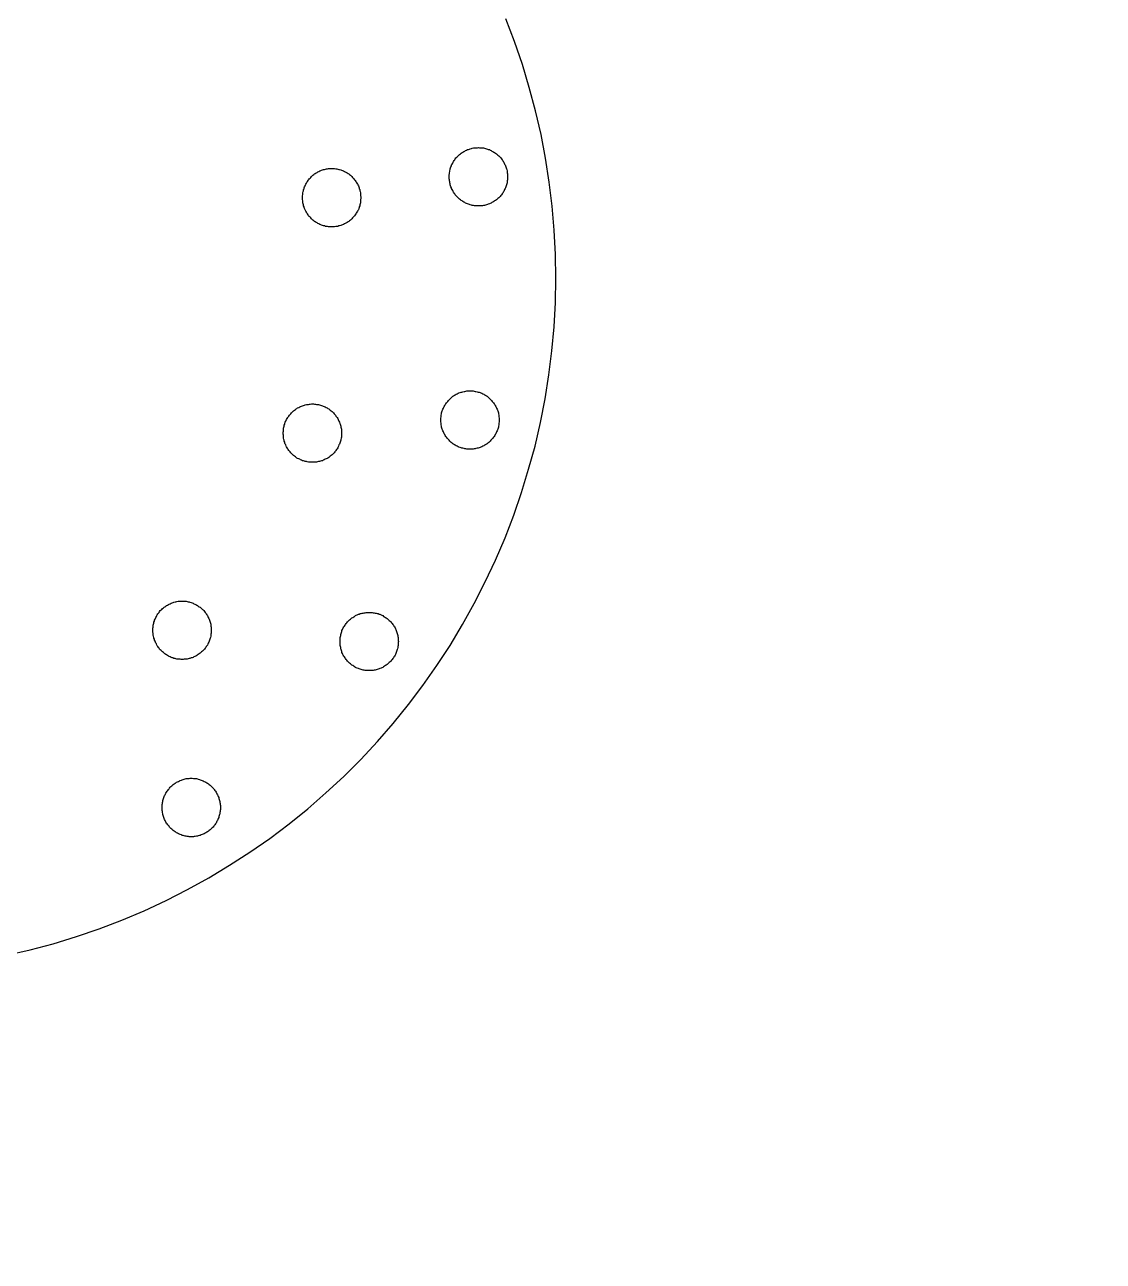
# Model space of a CAD drawing. Extents: x 1225654 to 1325654, y 924838 to 1022543.
# Drawn here: x 1241997 to 1243115, y 983229 to 984510 of the extents above; entities that cross this region are included whole.
import ezdxf

# ---------------------------------------------------------------- set-up
doc = ezdxf.new("R2010")
doc.units = 13

msp = doc.modelspace()

# ---------------------------------------------------------------- linework, layer by layer
msp.add_lwpolyline([(1260678.3, 924838.4), (1290630.1, 924838.4, 6.524121)], format="xyb", close=True)
msp.add_lwpolyline([(1260678.3, 924838.4), (1290630.1, 924838.4, 6.524121)], format="xyb", close=True)
msp.add_lwpolyline([(1241978, 983545.9), (1242002.5, 983551.5), (1242026.6, 983557.8), (1242050.7, 983565.2), (1242074.3, 983573.4), (1242097.7, 983582.4), (1242120.9, 983592), (1242143.6, 983602.6), (1242165.9, 983614.1), (1242187.7, 983626), (1242209.3, 983639.1), (1242230.2, 983652.6), (1242250.9, 983667), (1242271, 983682.1), (1242290.3, 983697.8), (1242309.2, 983714.2), (1242327.7, 983731.3), (1242345.4, 983748.9), (1242362.5, 983767.3), (1242379, 983786.2), (1242394.7, 983805.6), (1242409.8, 983825.6), (1242424.2, 983846.1), (1242437.9, 983867), (1242450.7, 983888.6), (1242462.9, 983910.4), (1242474.4, 983932.7), (1242484.9, 983955.4), (1242494.8, 983978.4), (1242503.9, 984001.8), (1242511.9, 984025.4), (1242519.3, 984049.5), (1242525.9, 984073.5), (1242531.5, 984098), (1242536.4, 984122.6), (1242540.3, 984147.3), (1242543.4, 984172.3), (1242545.7, 984197), (1242547, 984222.2), (1242547.5, 984247.2), (1242547, 984272.2), (1242545.9, 984297.2), (1242543.6, 984322.1), (1242540.7, 984347.1), (1242536.9, 984371.9), (1242532.2, 984396.4), (1242526.5, 984420.9), (1242520, 984445), (1242512.8, 984469.1), (1242504.7, 984492.7), (1242495.7, 984516.1)])
for points in [[(1242467.2, 984382.9), (1242468.3, 984382.7), (1242469.4, 984382.7), (1242470.3, 984382.7), (1242471.5, 984382.5), (1242472.5, 984382.5), (1242473.5, 984382.3), (1242474.6, 984382), (1242475.5, 984381.6), (1242476.6, 984381.3), (1242477.5, 984380.9), (1242478.7, 984380.7), (1242479.5, 984380.2), (1242480.4, 984379.7), (1242481.3, 984379.3), (1242482.3, 984378.9), (1242483.1, 984378.2), (1242484, 984377.7), (1242484.9, 984377.1), (1242485.9, 984376.4), (1242486.7, 984375.7), (1242487.4, 984375.1), (1242488.3, 984374.4), (1242489, 984373.7), (1242489.7, 984372.8), (1242490.3, 984372.1), (1242491, 984371.2), (1242491.7, 984370.3), (1242492.4, 984369.4), (1242492.8, 984368.5), (1242493.5, 984367.6), (1242493.9, 984366.7), (1242494.4, 984365.8), (1242494.8, 984364.9), (1242495.3, 984364), (1242495.7, 984362.9), (1242496, 984362), (1242496.2, 984360.9), (1242496.7, 984360), (1242496.9, 984358.8), (1242497.1, 984357.9), (1242497.1, 984356.8), (1242497.3, 984355.7), (1242497.3, 984354.8), (1242497.5, 984353.7), (1242497.5, 984352.5), (1242497.5, 984351.4), (1242497.3, 984350.5), (1242497.3, 984349.4), (1242497.1, 984348.3), (1242497.1, 984347.3), (1242496.9, 984346.3), (1242496.7, 984345.3), (1242496.2, 984344.2), (1242496, 984343.3), (1242495.7, 984342.2), (1242495.3, 984341.3), (1242494.8, 984340.4), (1242494.4, 984339.3), (1242493.9, 984338.4), (1242493.5, 984337.5), (1242492.8, 984336.5), (1242492.4, 984335.7), (1242491.7, 984334.8), (1242491, 984333.9), (1242490.3, 984333.2), (1242489.7, 984332.3), (1242489, 984331.6), (1242488.3, 984330.9), (1242487.4, 984330), (1242486.7, 984329.3), (1242485.9, 984328.7), (1242484.9, 984328), (1242484, 984327.6), (1242483.1, 984326.9), (1242482.3, 984326.4), (1242481.3, 984326), (1242480.4, 984325.3), (1242479.5, 984324.9), (1242478.7, 984324.6), (1242477.5, 984324.2), (1242476.6, 984323.7), (1242475.5, 984323.5), (1242474.6, 984323.3), (1242473.5, 984323), (1242472.5, 984322.8), (1242471.5, 984322.6), (1242470.3, 984322.6), (1242469.4, 984322.4), (1242468.3, 984322.4), (1242467.2, 984322.4), (1242466.3, 984322.4), (1242465.1, 984322.4), (1242464, 984322.6), (1242463.1, 984322.6), (1242462, 984322.8), (1242460.9, 984323), (1242460, 984323.3), (1242458.8, 984323.5), (1242457.9, 984323.7), (1242456.8, 984324.2), (1242455.9, 984324.6), (1242455, 984324.9), (1242453.9, 984325.3), (1242453, 984326), (1242452.1, 984326.4), (1242451.2, 984326.9), (1242450.3, 984327.6), (1242449.4, 984328), (1242448.5, 984328.7), (1242447.8, 984329.3), (1242446.9, 984330), (1242446.3, 984330.9), (1242445.6, 984331.6), (1242444.7, 984332.3), (1242444, 984333.2), (1242443.3, 984333.9), (1242442.9, 984334.8), (1242442.2, 984335.7), (1242441.5, 984336.5), (1242441.1, 984337.5), (1242440.6, 984338.4), (1242439.9, 984339.3), (1242439.5, 984340.4), (1242439.3, 984341.3), (1242438.8, 984342.2), (1242438.4, 984343.3), (1242438.1, 984344.2), (1242437.9, 984345.3), (1242437.7, 984346.3), (1242437.5, 984347.3), (1242437.2, 984348.3), (1242437.2, 984349.4), (1242437, 984350.5), (1242437, 984351.4), (1242437, 984352.5), (1242437, 984353.7), (1242437, 984354.8), (1242437.2, 984355.7), (1242437.2, 984356.8), (1242437.5, 984357.9), (1242437.7, 984358.8), (1242437.9, 984360), (1242438.1, 984360.9), (1242438.4, 984362), (1242438.8, 984362.9), (1242439.3, 984364), (1242439.5, 984364.9), (1242439.9, 984365.8), (1242440.6, 984366.7), (1242441.1, 984367.6), (1242441.5, 984368.5), (1242442.2, 984369.4), (1242442.9, 984370.3), (1242443.3, 984371.2), (1242444, 984372.1), (1242444.7, 984372.8), (1242445.6, 984373.7), (1242446.3, 984374.4), (1242446.9, 984375.1), (1242447.8, 984375.7), (1242448.5, 984376.4), (1242449.4, 984377.1), (1242450.3, 984377.7), (1242451.2, 984378.2), (1242452.1, 984378.9), (1242453, 984379.3), (1242453.9, 984379.7), (1242455, 984380.2), (1242455.9, 984380.7), (1242456.8, 984380.9), (1242457.9, 984381.3), (1242458.8, 984381.6), (1242460, 984382), (1242460.9, 984382.3), (1242462, 984382.5), (1242463.1, 984382.5), (1242464, 984382.7), (1242465.1, 984382.7), (1242466.3, 984382.7), (1242467.2, 984382.9), (1242467.2, 984382.9)], [(1242315, 984361.1), (1242316.2, 984361.1), (1242317.3, 984361.1), (1242318.2, 984361.1), (1242319.3, 984360.9), (1242320.5, 984360.7), (1242321.4, 984360.4), (1242322.5, 984360.2), (1242323.4, 984360), (1242324.5, 984359.7), (1242325.4, 984359.3), (1242326.5, 984359.1), (1242327.4, 984358.6), (1242328.4, 984358.1), (1242329.2, 984357.7), (1242330.4, 984357.1), (1242331.3, 984356.6), (1242332.2, 984355.9), (1242332.8, 984355.5), (1242333.7, 984354.8), (1242334.6, 984354.1), (1242335.3, 984353.5), (1242336.2, 984352.8), (1242336.9, 984351.9), (1242337.6, 984351.2), (1242338.2, 984350.3), (1242338.9, 984349.6), (1242339.6, 984348.7), (1242340.2, 984347.8), (1242340.7, 984346.9), (1242341.4, 984346), (1242341.8, 984345.1), (1242342.3, 984344.2), (1242342.8, 984343.3), (1242343.2, 984342.2), (1242343.6, 984341.3), (1242343.8, 984340.1), (1242344.3, 984339.3), (1242344.5, 984338.1), (1242344.8, 984337.2), (1242345, 984336.1), (1242345, 984335.2), (1242345.2, 984334.1), (1242345.2, 984332.9), (1242345.4, 984332.1), (1242345.4, 984330.9), (1242345.4, 984329.8), (1242345.2, 984328.9), (1242345.2, 984327.8), (1242345, 984326.6), (1242345, 984325.7), (1242344.8, 984324.6), (1242344.5, 984323.5), (1242344.3, 984322.6), (1242343.8, 984321.5), (1242343.6, 984320.6), (1242343.2, 984319.7), (1242342.8, 984318.5), (1242342.3, 984317.7), (1242341.8, 984316.8), (1242341.4, 984315.8), (1242340.7, 984314.9), (1242340.2, 984314.1), (1242339.6, 984313.2), (1242338.9, 984312.2), (1242338.2, 984311.6), (1242337.6, 984310.7), (1242336.9, 984310), (1242336.2, 984309.1), (1242335.3, 984308.4), (1242334.6, 984307.7), (1242333.7, 984307.1), (1242332.8, 984306.4), (1242332.2, 984306), (1242331.3, 984305.3), (1242330.4, 984304.8), (1242329.2, 984304.1), (1242328.4, 984303.7), (1242327.4, 984303.3), (1242326.5, 984302.8), (1242325.4, 984302.6), (1242324.5, 984302.1), (1242323.4, 984301.9), (1242322.5, 984301.7), (1242321.4, 984301.2), (1242320.5, 984301.2), (1242319.3, 984301), (1242318.2, 984300.8), (1242317.3, 984300.8), (1242316.2, 984300.8), (1242315, 984300.8), (1242314.2, 984300.8), (1242313, 984300.8), (1242311.9, 984300.8), (1242311, 984301), (1242309.9, 984301.2), (1242308.7, 984301.2), (1242307.8, 984301.7), (1242306.7, 984301.9), (1242305.8, 984302.1), (1242304.7, 984302.6), (1242303.8, 984302.8), (1242302.9, 984303.3), (1242301.8, 984303.7), (1242300.9, 984304.1), (1242300, 984304.8), (1242299.1, 984305.3), (1242298.2, 984306), (1242297.3, 984306.4), (1242296.6, 984307.1), (1242295.7, 984307.7), (1242294.8, 984308.4), (1242294.1, 984309.1), (1242293.4, 984310), (1242292.8, 984310.7), (1242291.9, 984311.6), (1242291.2, 984312.2), (1242290.7, 984313.2), (1242290.1, 984314.1), (1242289.4, 984314.9), (1242289, 984315.8), (1242288.5, 984316.8), (1242288.1, 984317.7), (1242287.6, 984318.5), (1242287.1, 984319.7), (1242286.7, 984320.6), (1242286.5, 984321.5), (1242286.1, 984322.6), (1242285.8, 984323.5), (1242285.6, 984324.6), (1242285.4, 984325.7), (1242285.1, 984326.6), (1242285.1, 984327.8), (1242284.9, 984328.9), (1242284.9, 984329.8), (1242284.9, 984330.9), (1242284.9, 984332.1), (1242284.9, 984332.9), (1242285.1, 984334.1), (1242285.1, 984335.2), (1242285.4, 984336.1), (1242285.6, 984337.2), (1242285.8, 984338.1), (1242286.1, 984339.3), (1242286.5, 984340.1), (1242286.7, 984341.3), (1242287.1, 984342.2), (1242287.6, 984343.3), (1242288.1, 984344.2), (1242288.5, 984345.1), (1242289, 984346), (1242289.4, 984346.9), (1242290.1, 984347.8), (1242290.7, 984348.7), (1242291.2, 984349.6), (1242291.9, 984350.3), (1242292.8, 984351.2), (1242293.4, 984351.9), (1242294.1, 984352.8), (1242294.8, 984353.5), (1242295.7, 984354.1), (1242296.6, 984354.8), (1242297.3, 984355.5), (1242298.2, 984355.9), (1242299.1, 984356.6), (1242300, 984357.1), (1242300.9, 984357.7), (1242301.8, 984358.1), (1242302.9, 984358.6), (1242303.8, 984359.1), (1242304.7, 984359.3), (1242305.8, 984359.7), (1242306.7, 984360), (1242307.8, 984360.2), (1242308.7, 984360.4), (1242309.9, 984360.7), (1242311, 984360.9), (1242311.9, 984361.1), (1242313, 984361.1), (1242314.2, 984361.1), (1242315, 984361.1), (1242315, 984361.1)], [(1242458.6, 984130.7), (1242459.5, 984130.7), (1242460.7, 984130.7), (1242461.7, 984130.7), (1242462.7, 984130.5), (1242463.8, 984130.2), (1242464.7, 984130), (1242465.8, 984129.8), (1242466.9, 984129.5), (1242467.9, 984129.3), (1242468.9, 984128.9), (1242469.9, 984128.7), (1242470.8, 984128.2), (1242471.7, 984127.8), (1242472.8, 984127.3), (1242473.7, 984126.6), (1242474.6, 984126.2), (1242475.5, 984125.5), (1242476.4, 984125.1), (1242477.1, 984124.4), (1242478, 984123.7), (1242478.7, 984123), (1242479.5, 984122.3), (1242480.2, 984121.5), (1242480.9, 984120.8), (1242481.6, 984119.9), (1242482.3, 984119.2), (1242482.9, 984118.3), (1242483.6, 984117.4), (1242484.3, 984116.5), (1242484.7, 984115.6), (1242485.2, 984114.7), (1242485.6, 984113.8), (1242486.1, 984112.9), (1242486.5, 984111.8), (1242486.9, 984110.9), (1242487.2, 984110), (1242487.6, 984108.9), (1242487.9, 984107.9), (1242488.1, 984106.9), (1242488.3, 984105.7), (1242488.5, 984104.8), (1242488.5, 984103.7), (1242488.8, 984102.6), (1242488.8, 984101.7), (1242488.8, 984100.5), (1242488.8, 984099.4), (1242488.8, 984098.5), (1242488.5, 984097.4), (1242488.5, 984096.3), (1242488.3, 984095.4), (1242488.1, 984094.2), (1242487.9, 984093.3), (1242487.6, 984092.2), (1242487.2, 984091.1), (1242486.9, 984090.2), (1242486.5, 984089.3), (1242486.1, 984088.2), (1242485.6, 984087.2), (1242485.2, 984086.3), (1242484.7, 984085.5), (1242484.3, 984084.6), (1242483.6, 984083.6), (1242482.9, 984082.7), (1242482.3, 984081.9), (1242481.6, 984081.2), (1242480.9, 984080.3), (1242480.2, 984079.6), (1242479.5, 984078.7), (1242478.7, 984078), (1242478, 984077.4), (1242477.1, 984076.7), (1242476.4, 984076), (1242475.5, 984075.5), (1242474.6, 984074.9), (1242473.7, 984074.4), (1242472.8, 984073.8), (1242471.7, 984073.3), (1242470.8, 984072.8), (1242469.9, 984072.4), (1242468.9, 984072.2), (1242467.9, 984071.8), (1242466.9, 984071.5), (1242465.8, 984071.3), (1242464.7, 984071.1), (1242463.8, 984070.8), (1242462.7, 984070.6), (1242461.7, 984070.4), (1242460.7, 984070.4), (1242459.5, 984070.4), (1242458.6, 984070.4), (1242457.5, 984070.4), (1242456.4, 984070.4), (1242455.2, 984070.4), (1242454.3, 984070.6), (1242453.2, 984070.8), (1242452.3, 984071.1), (1242451.2, 984071.3), (1242450.1, 984071.5), (1242449.2, 984071.8), (1242448.3, 984072.2), (1242447.1, 984072.4), (1242446.3, 984072.8), (1242445.3, 984073.3), (1242444.2, 984073.8), (1242443.3, 984074.4), (1242442.4, 984074.9), (1242441.5, 984075.5), (1242440.8, 984076), (1242439.9, 984076.7), (1242439.1, 984077.4), (1242438.4, 984078), (1242437.5, 984078.7), (1242436.8, 984079.6), (1242436.1, 984080.3), (1242435.5, 984081.2), (1242434.8, 984081.9), (1242434.1, 984082.7), (1242433.4, 984083.6), (1242432.9, 984084.6), (1242432.3, 984085.5), (1242431.9, 984086.3), (1242431.4, 984087.2), (1242430.9, 984088.2), (1242430.5, 984089.3), (1242430, 984090.2), (1242429.8, 984091.1), (1242429.3, 984092.2), (1242429.1, 984093.3), (1242428.9, 984094.2), (1242428.7, 984095.4), (1242428.5, 984096.3), (1242428.5, 984097.4), (1242428.3, 984098.5), (1242428.3, 984099.4), (1242428.3, 984100.5), (1242428.3, 984101.7), (1242428.3, 984102.6), (1242428.5, 984103.7), (1242428.5, 984104.8), (1242428.7, 984105.7), (1242428.9, 984106.9), (1242429.1, 984107.9), (1242429.3, 984108.9), (1242429.8, 984110), (1242430, 984110.9), (1242430.5, 984111.8), (1242430.9, 984112.9), (1242431.4, 984113.8), (1242431.9, 984114.7), (1242432.3, 984115.6), (1242432.9, 984116.5), (1242433.4, 984117.4), (1242434.1, 984118.3), (1242434.8, 984119.2), (1242435.5, 984119.9), (1242436.1, 984120.8), (1242436.8, 984121.5), (1242437.5, 984122.3), (1242438.4, 984123), (1242439.1, 984123.7), (1242439.9, 984124.4), (1242440.8, 984125.1), (1242441.5, 984125.5), (1242442.4, 984126.2), (1242443.3, 984126.6), (1242444.2, 984127.3), (1242445.3, 984127.8), (1242446.3, 984128.2), (1242447.1, 984128.7), (1242448.3, 984128.9), (1242449.2, 984129.3), (1242450.1, 984129.5), (1242451.2, 984129.8), (1242452.3, 984130), (1242453.2, 984130.2), (1242454.3, 984130.5), (1242455.2, 984130.7), (1242456.4, 984130.7), (1242457.5, 984130.7), (1242458.6, 984130.7), (1242458.6, 984130.7)], [(1242295.3, 984117.2), (1242296.2, 984117.2), (1242297.3, 984117), (1242298.4, 984117), (1242299.3, 984116.7), (1242300.5, 984116.7), (1242301.5, 984116.5), (1242302.5, 984116.3), (1242303.6, 984116.1), (1242304.5, 984115.6), (1242305.6, 984115.4), (1242306.5, 984114.9), (1242307.4, 984114.5), (1242308.5, 984114.1), (1242309.4, 984113.6), (1242310.4, 984113.1), (1242311.2, 984112.5), (1242312.1, 984112), (1242313, 984111.3), (1242313.7, 984110.7), (1242314.6, 984110), (1242315.5, 984109.3), (1242316.2, 984108.6), (1242316.9, 984107.9), (1242317.8, 984107.1), (1242318.4, 984106.4), (1242319.1, 984105.5), (1242319.6, 984104.6), (1242320.2, 984103.9), (1242320.9, 984103), (1242321.4, 984102.1), (1242321.8, 984101), (1242322.2, 984100.1), (1242322.7, 984099.2), (1242323.2, 984098.3), (1242323.6, 984097.1), (1242323.8, 984096.3), (1242324.3, 984095.1), (1242324.5, 984094.2), (1242324.8, 984093.1), (1242325, 984092.2), (1242325.2, 984091.1), (1242325.2, 984089.9), (1242325.4, 984089.1), (1242325.4, 984087.9), (1242325.4, 984086.8), (1242325.4, 984085.9), (1242325.4, 984084.8), (1242325.2, 984083.6), (1242325.2, 984082.7), (1242325, 984081.6), (1242324.8, 984080.5), (1242324.5, 984079.6), (1242324.3, 984078.5), (1242323.8, 984077.6), (1242323.6, 984076.4), (1242323.2, 984075.5), (1242322.7, 984074.7), (1242322.2, 984073.5), (1242321.8, 984072.6), (1242321.4, 984071.8), (1242320.9, 984070.8), (1242320.2, 984069.9), (1242319.6, 984069), (1242319.1, 984068.3), (1242318.4, 984067.5), (1242317.8, 984066.6), (1242316.9, 984065.9), (1242316.2, 984065.2), (1242315.5, 984064.3), (1242314.6, 984063.6), (1242313.7, 984063), (1242313, 984062.5), (1242312.1, 984061.8), (1242311.2, 984061.1), (1242310.4, 984060.7), (1242309.4, 984060.3), (1242308.5, 984059.8), (1242307.4, 984059.4), (1242306.5, 984058.9), (1242305.6, 984058.4), (1242304.5, 984058.2), (1242303.6, 984057.8), (1242302.5, 984057.6), (1242301.5, 984057.4), (1242300.5, 984057.1), (1242299.3, 984056.9), (1242298.4, 984056.9), (1242297.3, 984056.7), (1242296.2, 984056.7), (1242295.3, 984056.7), (1242294.1, 984056.7), (1242293, 984056.7), (1242292.1, 984056.9), (1242291, 984056.9), (1242289.8, 984057.1), (1242289, 984057.4), (1242287.8, 984057.6), (1242286.9, 984057.8), (1242285.8, 984058.2), (1242284.9, 984058.4), (1242283.8, 984058.9), (1242282.9, 984059.4), (1242282, 984059.8), (1242281.1, 984060.3), (1242279.9, 984060.7), (1242279, 984061.1), (1242278.2, 984061.8), (1242277.5, 984062.5), (1242276.6, 984063), (1242275.7, 984063.6), (1242275, 984064.3), (1242274.1, 984065.2), (1242273.4, 984065.9), (1242272.7, 984066.6), (1242272.1, 984067.5), (1242271.4, 984068.3), (1242270.7, 984069), (1242270.1, 984069.9), (1242269.6, 984070.8), (1242268.9, 984071.8), (1242268.5, 984072.6), (1242268.1, 984073.5), (1242267.6, 984074.7), (1242267.1, 984075.5), (1242266.7, 984076.4), (1242266.5, 984077.6), (1242266, 984078.5), (1242265.8, 984079.6), (1242265.5, 984080.5), (1242265.3, 984081.6), (1242265.3, 984082.7), (1242265.1, 984083.6), (1242265.1, 984084.8), (1242264.9, 984085.9), (1242264.9, 984086.8), (1242264.9, 984087.9), (1242265.1, 984089.1), (1242265.1, 984089.9), (1242265.3, 984091.1), (1242265.3, 984092.2), (1242265.5, 984093.1), (1242265.8, 984094.2), (1242266, 984095.1), (1242266.5, 984096.3), (1242266.7, 984097.1), (1242267.1, 984098.3), (1242267.6, 984099.2), (1242268.1, 984100.1), (1242268.5, 984101), (1242268.9, 984102.1), (1242269.6, 984103), (1242270.1, 984103.9), (1242270.7, 984104.6), (1242271.4, 984105.5), (1242272.1, 984106.4), (1242272.7, 984107.1), (1242273.4, 984107.9), (1242274.1, 984108.6), (1242275, 984109.3), (1242275.7, 984110), (1242276.6, 984110.7), (1242277.5, 984111.3), (1242278.2, 984112), (1242279, 984112.5), (1242279.9, 984113.1), (1242281.1, 984113.6), (1242282, 984114.1), (1242282.9, 984114.5), (1242283.8, 984114.9), (1242284.9, 984115.4), (1242285.8, 984115.6), (1242286.9, 984116.1), (1242287.8, 984116.3), (1242289, 984116.5), (1242289.8, 984116.7), (1242291, 984116.7), (1242292.1, 984117), (1242293, 984117), (1242294.1, 984117.2), (1242295.3, 984117.2), (1242295.3, 984117.2)], [(1242160, 983912.9), (1242161.2, 983912.9), (1242162.3, 983912.9), (1242163.2, 983912.7), (1242164.3, 983912.7), (1242165.4, 983912.4), (1242166.3, 983912.2), (1242167.5, 983912), (1242168.3, 983911.7), (1242169.5, 983911.3), (1242170.4, 983911.1), (1242171.5, 983910.7), (1242172.4, 983910.2), (1242173.3, 983909.7), (1242174.2, 983909.3), (1242175.4, 983908.8), (1242176.2, 983908.4), (1242176.9, 983907.7), (1242177.8, 983907.1), (1242178.7, 983906.6), (1242179.6, 983905.9), (1242180.3, 983905.2), (1242181.2, 983904.3), (1242181.9, 983903.7), (1242182.6, 983903), (1242183.2, 983902.1), (1242183.9, 983901.2), (1242184.6, 983900.5), (1242185.2, 983899.6), (1242185.7, 983898.7), (1242186.3, 983897.8), (1242186.8, 983896.9), (1242187.2, 983896), (1242187.7, 983894.9), (1242188.2, 983894), (1242188.6, 983893.1), (1242188.8, 983892), (1242189.3, 983891.1), (1242189.5, 983889.9), (1242189.8, 983889.1), (1242189.9, 983887.9), (1242189.9, 983886.8), (1242190.2, 983885.9), (1242190.2, 983884.8), (1242190.4, 983883.6), (1242190.4, 983882.7), (1242190.4, 983881.6), (1242190.2, 983880.5), (1242190.2, 983879.6), (1242189.9, 983878.5), (1242189.9, 983877.3), (1242189.8, 983876.4), (1242189.5, 983875.3), (1242189.3, 983874.4), (1242188.8, 983873.3), (1242188.6, 983872.4), (1242188.2, 983871.3), (1242187.7, 983870.4), (1242187.2, 983869.4), (1242186.8, 983868.5), (1242186.3, 983867.4), (1242185.7, 983866.5), (1242185.2, 983865.8), (1242184.6, 983864.9), (1242183.9, 983864.1), (1242183.2, 983863.2), (1242182.6, 983862.5), (1242181.9, 983861.6), (1242181.2, 983860.9), (1242180.3, 983860.2), (1242179.6, 983859.6), (1242178.7, 983858.9), (1242177.8, 983858.2), (1242176.9, 983857.6), (1242176.2, 983857.1), (1242175.4, 983856.4), (1242174.2, 983856), (1242173.3, 983855.5), (1242172.4, 983855), (1242171.5, 983854.6), (1242170.4, 983854.1), (1242169.5, 983854), (1242168.3, 983853.5), (1242167.5, 983853.3), (1242166.3, 983853), (1242165.4, 983852.8), (1242164.3, 983852.8), (1242163.2, 983852.6), (1242162.3, 983852.6), (1242161.2, 983852.4), (1242160, 983852.4), (1242159.1, 983852.4), (1242158, 983852.6), (1242156.9, 983852.6), (1242156, 983852.8), (1242154.8, 983852.8), (1242153.8, 983853), (1242152.8, 983853.3), (1242151.7, 983853.5), (1242150.8, 983854), (1242149.7, 983854.1), (1242148.8, 983854.6), (1242147.9, 983855), (1242146.8, 983855.5), (1242145.9, 983856), (1242145, 983856.4), (1242144, 983857.1), (1242143.2, 983857.6), (1242142.3, 983858.2), (1242141.6, 983858.9), (1242140.7, 983859.6), (1242139.8, 983860.2), (1242139.1, 983860.9), (1242138.4, 983861.6), (1242137.5, 983862.5), (1242136.8, 983863.2), (1242136.2, 983864.1), (1242135.8, 983864.9), (1242135.1, 983865.8), (1242134.4, 983866.5), (1242133.9, 983867.4), (1242133.5, 983868.5), (1242133, 983869.4), (1242132.6, 983870.4), (1242132.2, 983871.3), (1242131.7, 983872.4), (1242131.5, 983873.3), (1242131, 983874.4), (1242130.8, 983875.3), (1242130.6, 983876.4), (1242130.3, 983877.3), (1242130.1, 983878.5), (1242130.1, 983879.6), (1242129.9, 983880.5), (1242129.9, 983881.6), (1242129.9, 983882.7), (1242129.9, 983883.6), (1242129.9, 983884.8), (1242130.1, 983885.9), (1242130.1, 983886.8), (1242130.3, 983887.9), (1242130.6, 983889.1), (1242130.8, 983889.9), (1242131, 983891.1), (1242131.5, 983892), (1242131.7, 983893.1), (1242132.2, 983894), (1242132.6, 983894.9), (1242133, 983896), (1242133.5, 983896.9), (1242133.9, 983897.8), (1242134.4, 983898.7), (1242135.1, 983899.6), (1242135.8, 983900.5), (1242136.2, 983901.2), (1242136.8, 983902.1), (1242137.5, 983903), (1242138.4, 983903.7), (1242139.1, 983904.3), (1242139.8, 983905.2), (1242140.7, 983905.9), (1242141.6, 983906.6), (1242142.3, 983907.1), (1242143.2, 983907.7), (1242144, 983908.4), (1242145, 983908.8), (1242145.9, 983909.3), (1242146.8, 983909.7), (1242147.9, 983910.2), (1242148.8, 983910.7), (1242149.7, 983911.1), (1242150.8, 983911.3), (1242151.7, 983911.7), (1242152.8, 983912), (1242153.8, 983912.2), (1242154.8, 983912.4), (1242156, 983912.7), (1242156.9, 983912.7), (1242158, 983912.9), (1242159.1, 983912.9), (1242160, 983912.9), (1242160, 983912.9)], [(1242354, 983901.2), (1242355.1, 983901.2), (1242356, 983901.2), (1242357.2, 983901.2), (1242358.2, 983900.9), (1242359.2, 983900.7), (1242360.3, 983900.5), (1242361.4, 983900.3), (1242362.3, 983900.1), (1242363.4, 983899.9), (1242364.4, 983899.4), (1242365.2, 983899.2), (1242366.4, 983898.7), (1242367.3, 983898.3), (1242368.2, 983897.8), (1242369, 983897.1), (1242370, 983896.7), (1242370.9, 983896), (1242371.8, 983895.6), (1242372.6, 983894.9), (1242373.3, 983894.2), (1242374.2, 983893.5), (1242374.9, 983892.9), (1242375.8, 983892), (1242376.5, 983891.3), (1242377.2, 983890.4), (1242377.8, 983889.7), (1242378.5, 983888.8), (1242379.2, 983887.9), (1242379.6, 983887), (1242380.3, 983886.1), (1242380.8, 983885.2), (1242381.2, 983884.3), (1242381.7, 983883.4), (1242382.1, 983882.3), (1242382.4, 983881.4), (1242382.8, 983880.3), (1242383, 983879.3), (1242383.4, 983878.3), (1242383.7, 983877.3), (1242383.7, 983876.2), (1242383.9, 983875.3), (1242384.1, 983874.2), (1242384.1, 983873.1), (1242384.1, 983872.1), (1242384.4, 983871.1), (1242384.1, 983869.9), (1242384.1, 983869), (1242384.1, 983867.9), (1242383.9, 983866.8), (1242383.7, 983865.8), (1242383.7, 983864.7), (1242383.4, 983863.6), (1242383, 983862.7), (1242382.8, 983861.6), (1242382.4, 983860.7), (1242382.1, 983859.8), (1242381.7, 983858.6), (1242381.2, 983857.7), (1242380.8, 983856.9), (1242380.3, 983856), (1242379.6, 983855), (1242379.2, 983854.1), (1242378.5, 983853.3), (1242377.8, 983852.4), (1242377.2, 983851.7), (1242376.5, 983850.8), (1242375.8, 983850.1), (1242374.9, 983849.2), (1242374.2, 983848.5), (1242373.3, 983847.8), (1242372.6, 983847.2), (1242371.8, 983846.5), (1242370.9, 983846.1), (1242370, 983845.4), (1242369, 983844.9), (1242368.2, 983844.2), (1242367.3, 983843.8), (1242366.4, 983843.3), (1242365.2, 983842.9), (1242364.4, 983842.7), (1242363.4, 983842.2), (1242362.3, 983842), (1242361.4, 983841.8), (1242360.3, 983841.3), (1242359.2, 983841.3), (1242358.2, 983841.1), (1242357.2, 983840.9), (1242356, 983840.9), (1242355.1, 983840.9), (1242354, 983840.9), (1242352.9, 983840.9), (1242352, 983840.9), (1242350.8, 983840.9), (1242349.7, 983841.1), (1242348.8, 983841.3), (1242347.7, 983841.3), (1242346.8, 983841.8), (1242345.7, 983842), (1242344.8, 983842.2), (1242343.6, 983842.7), (1242342.8, 983842.9), (1242341.6, 983843.3), (1242340.7, 983843.8), (1242339.8, 983844.2), (1242338.9, 983844.9), (1242338, 983845.4), (1242337.1, 983846.1), (1242336.2, 983846.5), (1242335.3, 983847.2), (1242334.6, 983847.8), (1242333.7, 983848.5), (1242333, 983849.2), (1242332.2, 983850.1), (1242331.5, 983850.8), (1242330.8, 983851.7), (1242330.1, 983852.4), (1242329.4, 983853.3), (1242329, 983854.1), (1242328.4, 983855), (1242327.9, 983856), (1242327.2, 983856.9), (1242326.8, 983857.7), (1242326.3, 983858.6), (1242325.8, 983859.8), (1242325.6, 983860.7), (1242325.2, 983861.6), (1242325, 983862.7), (1242324.8, 983863.6), (1242324.5, 983864.7), (1242324.3, 983865.8), (1242324.1, 983866.8), (1242323.8, 983867.9), (1242323.8, 983869), (1242323.8, 983869.9), (1242323.8, 983871.1), (1242323.8, 983872.1), (1242323.8, 983873.1), (1242323.8, 983874.2), (1242324.1, 983875.3), (1242324.3, 983876.2), (1242324.5, 983877.3), (1242324.8, 983878.3), (1242325, 983879.3), (1242325.2, 983880.3), (1242325.6, 983881.4), (1242325.8, 983882.3), (1242326.3, 983883.4), (1242326.8, 983884.3), (1242327.2, 983885.2), (1242327.9, 983886.1), (1242328.4, 983887), (1242329, 983887.9), (1242329.4, 983888.8), (1242330.1, 983889.7), (1242330.8, 983890.4), (1242331.5, 983891.3), (1242332.2, 983892), (1242333, 983892.9), (1242333.7, 983893.5), (1242334.6, 983894.2), (1242335.3, 983894.9), (1242336.2, 983895.6), (1242337.1, 983896), (1242338, 983896.7), (1242338.9, 983897.1), (1242339.8, 983897.8), (1242340.7, 983898.3), (1242341.6, 983898.7), (1242342.8, 983899.2), (1242343.6, 983899.4), (1242344.8, 983899.9), (1242345.7, 983900.1), (1242346.8, 983900.3), (1242347.7, 983900.5), (1242348.8, 983900.7), (1242349.7, 983900.9), (1242350.8, 983901.2), (1242352, 983901.2), (1242352.9, 983901.2), (1242354, 983901.2), (1242354, 983901.2)], [(1242169.7, 983729.3), (1242170.6, 983729.3), (1242171.8, 983729), (1242172.8, 983729), (1242173.8, 983728.9), (1242174.9, 983728.9), (1242176, 983728.6), (1242176.9, 983728.4), (1242178, 983727.9), (1242179, 983727.7), (1242180, 983727.5), (1242181, 983727), (1242181.9, 983726.6), (1242183, 983726.1), (1242183.9, 983725.7), (1242184.8, 983725.3), (1242185.7, 983724.6), (1242186.6, 983724.1), (1242187.5, 983723.4), (1242188.2, 983722.7), (1242189.1, 983722.1), (1242189.9, 983721.4), (1242190.6, 983720.7), (1242191.3, 983720.1), (1242192.2, 983719.1), (1242192.9, 983718.5), (1242193.5, 983717.6), (1242194, 983716.7), (1242194.7, 983715.8), (1242195.4, 983714.9), (1242195.8, 983714), (1242196.3, 983713.1), (1242196.7, 983712.2), (1242197.1, 983711.3), (1242197.6, 983710.4), (1242198.1, 983709.3), (1242198.3, 983708.3), (1242198.7, 983707.3), (1242199, 983706.3), (1242199.2, 983705.2), (1242199.4, 983704.3), (1242199.7, 983703.2), (1242199.7, 983702.1), (1242199.9, 983701.1), (1242199.9, 983700.1), (1242199.9, 983698.9), (1242199.9, 983698), (1242199.9, 983696.9), (1242199.7, 983695.8), (1242199.7, 983694.9), (1242199.4, 983693.7), (1242199.2, 983692.6), (1242199, 983691.7), (1242198.7, 983690.6), (1242198.3, 983689.7), (1242198.1, 983688.6), (1242197.6, 983687.7), (1242197.1, 983686.7), (1242196.7, 983685.7), (1242196.3, 983684.7), (1242195.8, 983683.8), (1242195.4, 983682.9), (1242194.7, 983682.1), (1242194, 983681.1), (1242193.5, 983680.2), (1242192.9, 983679.5), (1242192.2, 983678.7), (1242191.3, 983678), (1242190.6, 983677.3), (1242189.9, 983676.4), (1242189.1, 983675.7), (1242188.2, 983675.1), (1242187.5, 983674.4), (1242186.6, 983673.9), (1242185.7, 983673.3), (1242184.8, 983672.8), (1242183.9, 983672.3), (1242183, 983671.7), (1242181.9, 983671.3), (1242181, 983671), (1242180, 983670.6), (1242179, 983670.1), (1242178, 983669.9), (1242176.9, 983669.7), (1242176, 983669.4), (1242174.9, 983669.2), (1242173.8, 983669), (1242172.8, 983669), (1242171.8, 983668.7), (1242170.6, 983668.7), (1242169.7, 983668.7), (1242168.6, 983668.7), (1242167.5, 983668.7), (1242166.6, 983669), (1242165.4, 983669), (1242164.3, 983669.2), (1242163.4, 983669.4), (1242162.3, 983669.7), (1242161.4, 983669.9), (1242160.3, 983670.1), (1242159.4, 983670.6), (1242158.2, 983671), (1242157.4, 983671.3), (1242156.4, 983671.7), (1242155.5, 983672.3), (1242154.4, 983672.8), (1242153.5, 983673.3), (1242152.8, 983673.9), (1242151.9, 983674.4), (1242151, 983675.1), (1242150.2, 983675.7), (1242149.5, 983676.4), (1242148.6, 983677.3), (1242147.9, 983678), (1242147.2, 983678.7), (1242146.6, 983679.5), (1242145.9, 983680.2), (1242145.2, 983681.1), (1242144.5, 983682.1), (1242144, 983682.9), (1242143.4, 983683.8), (1242143, 983684.7), (1242142.5, 983685.7), (1242142, 983686.7), (1242141.6, 983687.7), (1242141.1, 983688.6), (1242140.9, 983689.7), (1242140.4, 983690.6), (1242140.2, 983691.7), (1242140, 983692.6), (1242139.8, 983693.7), (1242139.8, 983694.9), (1242139.6, 983695.8), (1242139.6, 983696.9), (1242139.4, 983698), (1242139.4, 983698.9), (1242139.4, 983700.1), (1242139.6, 983701.1), (1242139.6, 983702.1), (1242139.8, 983703.2), (1242139.8, 983704.3), (1242140, 983705.2), (1242140.2, 983706.3), (1242140.4, 983707.3), (1242140.9, 983708.3), (1242141.1, 983709.3), (1242141.6, 983710.4), (1242142, 983711.3), (1242142.5, 983712.2), (1242143, 983713.1), (1242143.4, 983714), (1242144, 983714.9), (1242144.5, 983715.8), (1242145.2, 983716.7), (1242145.9, 983717.6), (1242146.6, 983718.5), (1242147.2, 983719.1), (1242147.9, 983720.1), (1242148.6, 983720.7), (1242149.5, 983721.4), (1242150.2, 983722.1), (1242151, 983722.7), (1242151.9, 983723.4), (1242152.8, 983724.1), (1242153.5, 983724.6), (1242154.4, 983725.3), (1242155.5, 983725.7), (1242156.4, 983726.1), (1242157.4, 983726.6), (1242158.2, 983727), (1242159.4, 983727.5), (1242160.3, 983727.7), (1242161.4, 983727.9), (1242162.3, 983728.4), (1242163.4, 983728.6), (1242164.3, 983728.9), (1242165.4, 983728.9), (1242166.6, 983729), (1242167.5, 983729), (1242168.6, 983729.3), (1242169.7, 983729.3), (1242169.7, 983729.3)]]:
    msp.add_lwpolyline(points, close=True)

doc.saveas('drawing.dxf')
